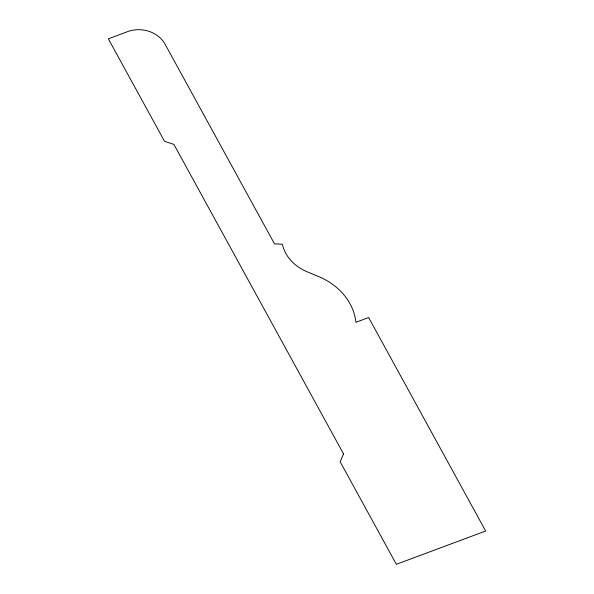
<?xml version="1.0" encoding="UTF-8"?>
<svg xmlns="http://www.w3.org/2000/svg" width="594" height="594" viewBox="0 0 594 594"><rect width="100%" height="100%" fill="white"/><g stroke="black" fill="none" stroke-linecap="round" stroke-linejoin="round"><path stroke-width="0.89" d="M343.547 453.935L340.169 461.783L396.354 564.3L485.654 531.029L368.651 317.545L355.895 322.297A64.701 54.633 5.1 0 0 318.778 276.641L306.89 271.658A43.689 36.887 5.1 0 1 282.38 244.223L274.502 243.859L164.998 44.06A28.222 23.834 5.1 0 0 127.487 31.668L108.346 38.803L164.538 141.32L173.916 144.416L343.547 453.935"/></g></svg>
